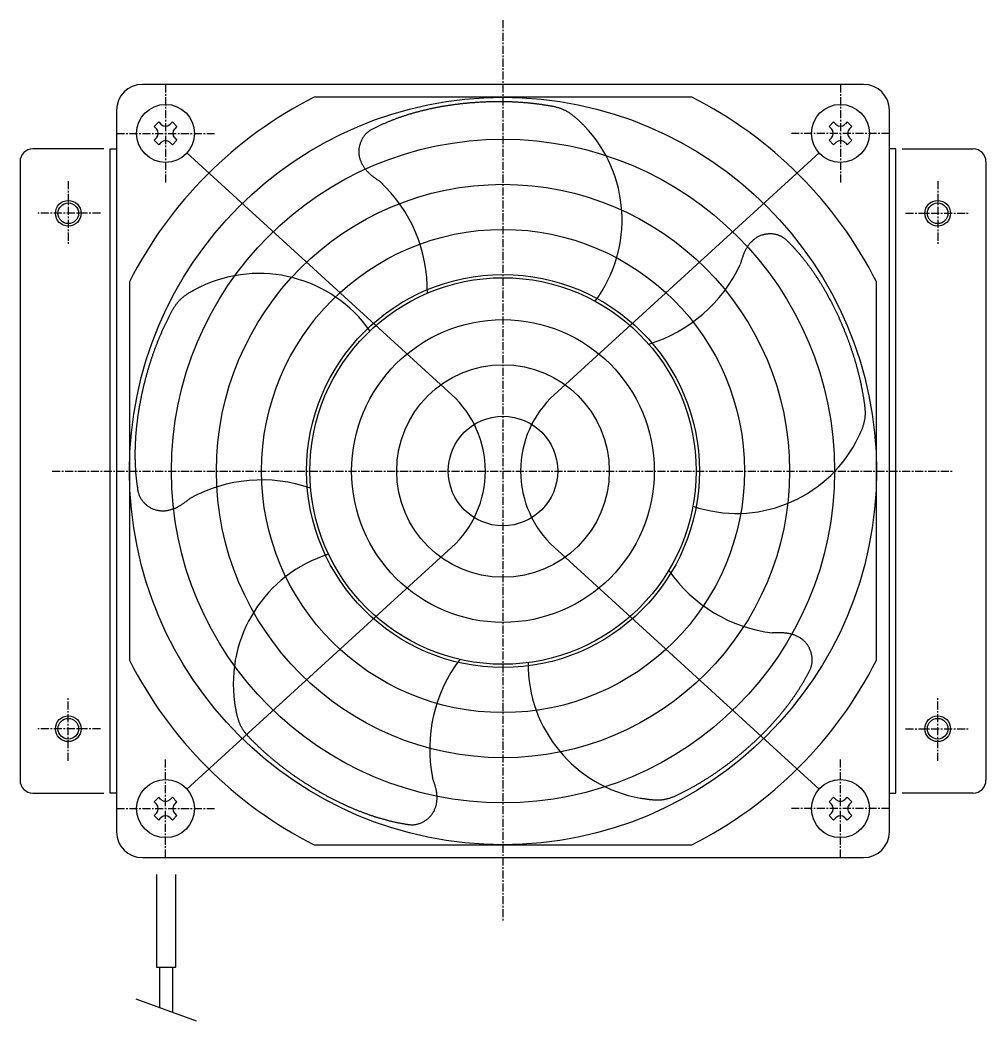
# Model space of a CAD drawing. Extents: x -49 to 460, y -37 to 269.
# Drawn here: x 310 to 460, y -15 to 140.3 of the extents above; entities that cross this region are included whole.
import ezdxf

# ---------------------------------------------------------------- set-up
doc = ezdxf.new("R2010")
doc.units = 0
doc.linetypes.add('CENTER', pattern=[2, 1.25, -0.25, 0.25, -0.25])
doc.layers.get('0').update_dxf_attribs({"linetype": 'CONTINUOUS'})

msp = doc.modelspace()

# ---------------------------------------------------------------- linework, layer by layer
at = {"color": 1, "linetype": 'CENTER'}
for p, q in [((385.04, 140.34), (385.04, 0.34)), ((332.64, 130.34), (332.64, 115.14)), ((437.44, 130.34), (437.44, 115.14)), ((325.04, 122.74), (340.24, 122.74)), ((445.04, 122.74), (429.84, 122.74)), ((317.54, 115.34), (317.54, 105.34)), ((452.54, 115.34), (452.54, 105.34)), ((322.54, 110.34), (312.54, 110.34)), ((447.54, 110.34), (457.54, 110.34)), ((315.04, 70.34), (455.04, 70.34)), ((317.54, 25.34), (317.54, 35.34)), ((452.54, 25.34), (452.54, 35.34)), ((322.54, 30.34), (312.54, 30.34)), ((447.54, 30.34), (457.54, 30.34)), ((332.64, 10.34), (332.64, 25.54)), ((437.44, 10.34), (437.44, 25.54)), ((325.04, 17.94), (340.24, 17.94)), ((445.04, 17.94), (429.84, 17.94))]:
    msp.add_line(p, q, dxfattribs=at)
at = {"color": 7}
for p, q in [((441.04, 130.34), (329.04, 130.34)), ((325.04, 126.34), (325.04, 14.34)), ((445.04, 14.34), (445.04, 126.34)), ((323.04, 120.34), (312.04, 120.34)), ((447.04, 120.34), (458.04, 120.34)), ((310.04, 118.34), (310.04, 22.34)), ((460.04, 118.34), (460.04, 22.34)), ((312.04, 20.34), (323.04, 20.34)), ((458.04, 20.34), (447.04, 20.34)), ((329.04, 10.34), (441.04, 10.34))]:
    msp.add_line(p, q, dxfattribs=at)
at = {"color": 3}
for p, q in [((414.38, 128.34), (355.7, 128.34)), ((330.87, 123.8), (331.58, 124.51)), ((331.58, 124.51), (331.93, 124.15)), ((333.35, 124.15), (333.7, 124.51)), ((333.7, 124.51), (334.41, 123.8)), ((436.38, 124.51), (435.67, 123.8)), ((436.73, 124.15), (436.38, 124.51)), ((438.5, 124.51), (438.15, 124.15)), ((439.21, 123.8), (438.5, 124.51)), ((331.23, 123.44), (330.87, 123.8)), ((334.41, 123.8), (334.06, 123.44)), ((435.67, 123.8), (436.03, 123.44)), ((438.86, 123.44), (439.21, 123.8)), ((330.87, 121.68), (331.23, 122.03)), ((331.58, 120.97), (330.87, 121.68)), ((331.93, 121.32), (331.58, 120.97)), ((333.7, 120.97), (333.35, 121.32)), ((334.41, 121.68), (333.7, 120.97)), ((334.06, 122.03), (334.41, 121.68)), ((436.03, 122.03), (435.67, 121.68)), ((435.67, 121.68), (436.38, 120.97)), ((436.38, 120.97), (436.73, 121.32)), ((438.15, 121.32), (438.5, 120.97)), ((438.5, 120.97), (439.21, 121.68)), ((439.21, 121.68), (438.86, 122.03)), ((324.04, 20.34), (324.04, 120.34)), ((324.04, 120.34), (325.04, 120.34)), ((446.04, 120.34), (445.04, 120.34)), ((446.04, 20.34), (446.04, 120.34)), ((327.04, 99.68), (327.04, 40.99)), ((443.04, 40.99), (443.04, 99.68)), ((325.04, 20.34), (324.04, 20.34)), ((445.04, 20.34), (446.04, 20.34)), ((331.58, 19.71), (330.87, 19)), ((330.87, 19), (331.23, 18.64)), ((331.93, 19.35), (331.58, 19.71)), ((333.7, 19.71), (333.35, 19.35)), ((334.41, 19), (333.7, 19.71)), ((334.06, 18.64), (334.41, 19)), ((435.67, 19), (436.38, 19.71)), ((436.03, 18.64), (435.67, 19)), ((436.38, 19.71), (436.73, 19.35)), ((438.15, 19.35), (438.5, 19.71)), ((438.5, 19.71), (439.21, 19)), ((439.21, 19), (438.86, 18.64)), ((331.23, 17.23), (330.87, 16.88)), ((334.41, 16.88), (334.06, 17.23)), ((435.67, 16.88), (436.03, 17.23)), ((438.86, 17.23), (439.21, 16.88)), ((330.87, 16.88), (331.58, 16.17)), ((331.58, 16.17), (331.93, 16.52)), ((333.35, 16.52), (333.7, 16.17)), ((333.7, 16.17), (334.41, 16.88)), ((436.38, 16.17), (435.67, 16.88)), ((436.73, 16.52), (436.38, 16.17)), ((438.5, 16.17), (438.15, 16.52)), ((439.21, 16.88), (438.5, 16.17)), ((355.7, 12.34), (414.38, 12.34)), ((331.24, 7.74), (331.24, -6.66)), ((334.24, -6.66), (334.24, 7.74)), ((331.24, -6.66), (334.24, -6.66)), ((331.74, -12.95), (331.74, -6.66)), ((333.74, -6.66), (333.74, -13.68)), ((328.02, -11.6), (337.42, -15.02))]:
    msp.add_line(p, q, dxfattribs=at)
at = {"color": 1}
for p, q in [((335.96, 119.7), (377.1, 82.15)), ((434.12, 119.7), (392.99, 82.15)), ((377.1, 58.52), (335.96, 20.97)), ((392.99, 58.52), (434.12, 20.97))]:
    msp.add_line(p, q, dxfattribs=at)
at = {"color": 3}
for points in [[(397.65, 123.92, 0), (397.57, 124, 0), (397.48, 124.08, 0), (397.4, 124.17, 0), (397.31, 124.25, 0), (397.23, 124.34, 0), (397.14, 124.42, 0), (397.06, 124.5, 0), (396.97, 124.58, 0), (396.88, 124.67, 0), (396.8, 124.75, 0), (396.71, 124.83, 0), (396.62, 124.91, 0), (396.54, 124.99, 0), (396.45, 125.07, 0), (396.36, 125.14, 0), (396.27, 125.22, 0), (396.18, 125.3, 0), (396.09, 125.37, 0), (396, 125.44, 0), (395.91, 125.52, 0), (395.82, 125.59, 0), (395.73, 125.66, 0), (395.63, 125.73, 0), (395.54, 125.79, 0), (395.44, 125.86, 0), (395.35, 125.92, 0), (395.25, 125.99, 0), (395.16, 126.05, 0), (395.06, 126.11, 0), (394.96, 126.16, 0), (394.86, 126.22, 0), (394.76, 126.27, 0), (394.66, 126.32, 0), (394.55, 126.37, 0), (394.45, 126.42, 0), (394.35, 126.46, 0), (394.24, 126.5, 0), (394.13, 126.55, 0), (394.02, 126.58, 0), (393.92, 126.62, 0), (393.81, 126.66, 0), (393.69, 126.69, 0), (393.58, 126.72, 0), (393.47, 126.75, 0), (393.36, 126.78, 0), (393.25, 126.81, 0), (393.13, 126.84, 0), (393.02, 126.86, 0), (392.9, 126.89, 0), (392.79, 126.91, 0), (392.67, 126.93, 0), (392.56, 126.95, 0), (392.44, 126.97, 0), (392.32, 127, 0), (392.21, 127.02, 0), (392.09, 127.03, 0), (391.98, 127.05, 0), (391.86, 127.07, 0), (391.74, 127.09, 0), (391.63, 127.11, 0), (391.51, 127.13, 0), (391.39, 127.14, 0), (391.28, 127.16, 0), (391.16, 127.18, 0), (391.05, 127.2, 0), (390.93, 127.21, 0), (390.81, 127.23, 0), (390.7, 127.25, 0), (390.58, 127.26, 0), (390.46, 127.28, 0), (390.35, 127.29, 0), (390.23, 127.31, 0), (390.12, 127.32, 0), (390, 127.33, 0), (389.88, 127.35, 0), (389.77, 127.36, 0), (389.65, 127.37, 0), (389.54, 127.39, 0), (389.42, 127.4, 0), (389.3, 127.41, 0), (389.19, 127.42, 0), (389.07, 127.43, 0), (388.96, 127.44, 0), (388.84, 127.46, 0), (388.72, 127.47, 0), (388.61, 127.48, 0), (388.49, 127.49, 0), (388.38, 127.5, 0), (388.26, 127.51, 0), (388.14, 127.52, 0), (388.03, 127.52, 0), (387.91, 127.53, 0), (387.8, 127.54, 0), (387.68, 127.55, 0), (387.56, 127.56, 0), (387.45, 127.56, 0), (387.33, 127.57, 0), (387.21, 127.58, 0), (387.1, 127.58, 0), (386.98, 127.59, 0), (386.87, 127.6, 0), (386.75, 127.6, 0), (386.64, 127.61, 0), (386.52, 127.61, 0), (386.4, 127.62, 0), (386.29, 127.62, 0), (386.17, 127.63, 0), (386.06, 127.63, 0), (385.94, 127.63, 0), (385.82, 127.64, 0), (385.71, 127.64, 0), (385.59, 127.64, 0), (385.48, 127.65, 0), (385.36, 127.65, 0), (385.24, 127.65, 0), (385.13, 127.65, 0), (385.01, 127.65, 0), (384.9, 127.66, 0), (384.78, 127.66, 0), (384.66, 127.66, 0), (384.55, 127.66, 0), (384.43, 127.66, 0), (384.32, 127.66, 0), (384.2, 127.66, 0), (384.08, 127.66, 0), (383.97, 127.66, 0), (383.85, 127.65, 0), (383.74, 127.65, 0), (383.62, 127.65, 0), (383.5, 127.65, 0), (383.39, 127.65, 0), (383.27, 127.64, 0), (383.16, 127.64, 0), (383.04, 127.64, 0), (382.92, 127.63, 0), (382.81, 127.63, 0), (382.69, 127.63, 0), (382.58, 127.62, 0), (382.46, 127.62, 0), (382.34, 127.61, 0), (382.23, 127.61, 0), (382.11, 127.6, 0), (382, 127.6, 0), (381.88, 127.59, 0), (381.76, 127.59, 0), (381.65, 127.58, 0), (381.53, 127.57, 0), (381.42, 127.57, 0), (381.3, 127.56, 0), (381.18, 127.55, 0), (381.07, 127.55, 0), (380.95, 127.54, 0), (380.84, 127.53, 0), (380.72, 127.52, 0), (380.6, 127.51, 0), (380.49, 127.5, 0), (380.37, 127.5, 0), (380.26, 127.49, 0), (380.14, 127.48, 0), (380.02, 127.47, 0), (379.91, 127.46, 0), (379.79, 127.45, 0), (379.68, 127.44, 0), (379.56, 127.43, 0), (379.44, 127.42, 0), (379.33, 127.4, 0), (379.21, 127.39, 0), (379.1, 127.38, 0), (378.98, 127.37, 0), (378.86, 127.36, 0), (378.75, 127.34, 0), (378.63, 127.33, 0), (378.51, 127.32, 0), (378.4, 127.31, 0), (378.28, 127.29, 0), (378.17, 127.28, 0), (378.05, 127.26, 0), (377.93, 127.25, 0), (377.82, 127.23, 0), (377.7, 127.22, 0), (377.59, 127.2, 0), (377.47, 127.19, 0), (377.36, 127.17, 0), (377.24, 127.16, 0), (377.12, 127.14, 0), (377.01, 127.12, 0), (376.89, 127.11, 0), (376.78, 127.09, 0), (376.66, 127.07, 0), (376.54, 127.06, 0), (376.43, 127.04, 0), (376.31, 127.02, 0), (376.2, 127, 0), (376.08, 126.98, 0), (375.97, 126.97, 0), (375.85, 126.95, 0), (375.74, 126.93, 0), (375.62, 126.91, 0), (375.5, 126.89, 0), (375.39, 126.87, 0), (375.27, 126.84, 0), (375.16, 126.82, 0), (375.05, 126.8, 0), (374.93, 126.78, 0), (374.81, 126.76, 0), (374.7, 126.74, 0), (374.58, 126.72, 0), (374.47, 126.69, 0), (374.36, 126.67, 0), (374.24, 126.65, 0), (374.13, 126.62, 0), (374.01, 126.6, 0), (373.9, 126.57, 0), (373.78, 126.55, 0), (373.67, 126.53, 0), (373.55, 126.5, 0), (373.44, 126.47, 0), (373.33, 126.45, 0), (373.21, 126.42, 0), (373.1, 126.4, 0), (372.98, 126.37, 0), (372.87, 126.34, 0), (372.76, 126.31, 0), (372.64, 126.29, 0), (372.53, 126.26, 0), (372.42, 126.23, 0), (372.3, 126.2, 0), (372.19, 126.17, 0), (372.08, 126.14, 0), (371.96, 126.11, 0), (371.85, 126.08, 0), (371.74, 126.06, 0), (371.62, 126.02, 0), (371.51, 125.99, 0), (371.4, 125.96, 0), (371.29, 125.93, 0), (371.17, 125.9, 0), (371.06, 125.87, 0), (370.95, 125.83, 0), (370.84, 125.8, 0), (370.73, 125.77, 0), (370.61, 125.73, 0), (370.5, 125.7, 0), (370.39, 125.67, 0), (370.28, 125.63, 0), (370.17, 125.6, 0), (370.06, 125.56, 0), (369.94, 125.53, 0), (369.83, 125.49, 0), (369.72, 125.45, 0), (369.61, 125.42, 0), (369.5, 125.38, 0), (369.39, 125.34, 0), (369.28, 125.31, 0), (369.17, 125.27, 0), (369.06, 125.23, 0), (368.95, 125.19, 0), (368.84, 125.15, 0), (368.73, 125.11, 0), (368.62, 125.07, 0), (368.51, 125.03, 0), (368.4, 124.99, 0), (368.29, 124.95, 0), (368.18, 124.91, 0), (368.07, 124.87, 0), (367.96, 124.83, 0), (367.86, 124.79, 0), (367.75, 124.74, 0), (367.64, 124.7, 0), (367.53, 124.66, 0), (367.42, 124.61, 0), (367.31, 124.57, 0), (367.21, 124.53, 0), (367.1, 124.48, 0), (366.99, 124.44, 0), (366.88, 124.39, 0), (366.78, 124.34, 0), (366.67, 124.3, 0), (366.56, 124.25, 0), (366.45, 124.2, 0), (366.35, 124.16, 0), (366.24, 124.11, 0), (366.14, 124.06, 0), (366.03, 124.01, 0), (365.92, 123.96, 0), (365.82, 123.91, 0), (365.71, 123.86, 0), (365.61, 123.81, 0), (365.5, 123.76, 0), (365.4, 123.71, 0), (365.29, 123.66, 0), (365.19, 123.61, 0), (365.08, 123.56, 0), (364.98, 123.5, 0), (364.88, 123.45, 0), (364.77, 123.4, 0), (364.67, 123.34, 0), (364.57, 123.29, 0), (364.47, 123.23, 0), (364.37, 123.17, 0), (364.27, 123.1, 0), (364.18, 123.04, 0), (364.08, 122.97, 0), (363.99, 122.89, 0), (363.9, 122.82, 0), (363.82, 122.74, 0), (363.74, 122.65, 0), (363.66, 122.57, 0), (363.58, 122.48, 0), (363.5, 122.38, 0), (363.43, 122.29, 0), (363.36, 122.19, 0), (363.3, 122.09, 0), (363.23, 121.99, 0), (363.17, 121.89, 0), (363.12, 121.78, 0), (363.06, 121.67, 0), (363.01, 121.56, 0), (362.96, 121.45, 0), (362.92, 121.33, 0), (362.88, 121.22, 0), (362.84, 121.11, 0), (362.81, 120.99, 0), (362.77, 120.87, 0), (362.75, 120.75, 0), (362.72, 120.63, 0), (362.7, 120.51, 0), (362.68, 120.39, 0), (362.67, 120.28, 0), (362.66, 120.16, 0), (362.65, 120.03, 0), (362.65, 119.92, 0), (362.65, 119.8, 0), (362.65, 119.68, 0), (362.66, 119.56, 0), (362.68, 119.44, 0), (362.69, 119.33, 0), (362.71, 119.21, 0), (362.73, 119.09, 0), (362.76, 118.98, 0), (362.79, 118.87, 0), (362.82, 118.75, 0), (362.86, 118.64, 0), (362.9, 118.53, 0), (362.94, 118.42, 0), (362.98, 118.31, 0), (363.03, 118.21, 0), (363.08, 118.1, 0), (363.13, 118, 0), (363.19, 117.89, 0), (363.25, 117.79, 0), (363.31, 117.69, 0), (363.37, 117.59, 0), (363.44, 117.5, 0), (363.5, 117.4, 0), (363.57, 117.31, 0), (363.64, 117.22, 0), (363.72, 117.13, 0), (363.79, 117.04, 0), (363.87, 116.95, 0), (363.95, 116.86, 0), (364.03, 116.78, 0), (364.11, 116.7, 0), (364.19, 116.61, 0), (364.28, 116.53, 0), (364.36, 116.46, 0), (364.45, 116.38, 0), (364.54, 116.3, 0), (364.62, 116.23, 0), (364.71, 116.16, 0), (364.81, 116.08, 0), (364.9, 116.01, 0), (364.99, 115.94, 0), (365.08, 115.87, 0), (365.18, 115.81, 0), (365.27, 115.74, 0), (365.37, 115.67, 0), (365.46, 115.6, 0), (365.56, 115.54, 0), (365.65, 115.47, 0), (365.75, 115.41, 0), (365.85, 115.34, 0), (365.94, 115.27, 0)], [(439.89, 74.9, 0), (439.95, 75.01, 0), (440, 75.11, 0), (440.05, 75.22, 0), (440.11, 75.33, 0), (440.16, 75.43, 0), (440.21, 75.54, 0), (440.27, 75.65, 0), (440.32, 75.76, 0), (440.37, 75.86, 0), (440.42, 75.97, 0), (440.47, 76.08, 0), (440.52, 76.19, 0), (440.57, 76.29, 0), (440.62, 76.4, 0), (440.66, 76.51, 0), (440.71, 76.62, 0), (440.75, 76.73, 0), (440.8, 76.83, 0), (440.84, 76.94, 0), (440.88, 77.05, 0), (440.92, 77.16, 0), (440.96, 77.27, 0), (440.99, 77.38, 0), (441.03, 77.49, 0), (441.06, 77.6, 0), (441.09, 77.71, 0), (441.12, 77.82, 0), (441.15, 77.93, 0), (441.18, 78.04, 0), (441.2, 78.16, 0), (441.22, 78.27, 0), (441.24, 78.38, 0), (441.26, 78.49, 0), (441.27, 78.61, 0), (441.28, 78.72, 0), (441.29, 78.83, 0), (441.3, 78.95, 0), (441.31, 79.06, 0), (441.31, 79.18, 0), (441.31, 79.29, 0), (441.31, 79.41, 0), (441.31, 79.52, 0), (441.31, 79.64, 0), (441.3, 79.75, 0), (441.29, 79.87, 0), (441.28, 79.99, 0), (441.27, 80.1, 0), (441.26, 80.22, 0), (441.25, 80.34, 0), (441.24, 80.45, 0), (441.22, 80.57, 0), (441.21, 80.69, 0), (441.19, 80.8, 0), (441.18, 80.92, 0), (441.16, 81.04, 0), (441.14, 81.15, 0), (441.12, 81.27, 0), (441.11, 81.39, 0), (441.09, 81.5, 0), (441.07, 81.62, 0), (441.05, 81.73, 0), (441.03, 81.85, 0), (441.01, 81.97, 0), (440.99, 82.08, 0), (440.97, 82.2, 0), (440.95, 82.31, 0), (440.93, 82.43, 0), (440.91, 82.54, 0), (440.89, 82.66, 0), (440.87, 82.77, 0), (440.85, 82.89, 0), (440.82, 83, 0), (440.8, 83.12, 0), (440.78, 83.23, 0), (440.76, 83.35, 0), (440.73, 83.46, 0), (440.71, 83.58, 0), (440.69, 83.69, 0), (440.66, 83.81, 0), (440.64, 83.92, 0), (440.61, 84.03, 0), (440.59, 84.15, 0), (440.56, 84.26, 0), (440.54, 84.38, 0), (440.51, 84.49, 0), (440.49, 84.6, 0), (440.46, 84.72, 0), (440.43, 84.83, 0), (440.41, 84.94, 0), (440.38, 85.06, 0), (440.35, 85.17, 0), (440.32, 85.28, 0), (440.3, 85.4, 0), (440.27, 85.51, 0), (440.24, 85.62, 0), (440.21, 85.73, 0), (440.18, 85.85, 0), (440.15, 85.96, 0), (440.12, 86.07, 0), (440.09, 86.18, 0), (440.06, 86.29, 0), (440.03, 86.41, 0), (440, 86.52, 0), (439.97, 86.63, 0), (439.94, 86.74, 0), (439.91, 86.85, 0), (439.87, 86.97, 0), (439.84, 87.08, 0), (439.81, 87.19, 0), (439.78, 87.3, 0), (439.75, 87.41, 0), (439.71, 87.52, 0), (439.68, 87.63, 0), (439.65, 87.74, 0), (439.61, 87.86, 0), (439.58, 87.97, 0), (439.54, 88.08, 0), (439.51, 88.19, 0), (439.47, 88.3, 0), (439.44, 88.41, 0), (439.4, 88.52, 0), (439.37, 88.63, 0), (439.33, 88.74, 0), (439.29, 88.85, 0), (439.26, 88.96, 0), (439.22, 89.07, 0), (439.18, 89.18, 0), (439.15, 89.29, 0), (439.11, 89.4, 0), (439.07, 89.51, 0), (439.03, 89.62, 0), (439, 89.73, 0), (438.96, 89.84, 0), (438.92, 89.95, 0), (438.88, 90.06, 0), (438.84, 90.17, 0), (438.8, 90.27, 0), (438.76, 90.38, 0), (438.72, 90.49, 0), (438.68, 90.6, 0), (438.64, 90.71, 0), (438.6, 90.82, 0), (438.56, 90.93, 0), (438.52, 91.04, 0), (438.48, 91.14, 0), (438.43, 91.25, 0), (438.39, 91.36, 0), (438.35, 91.47, 0), (438.31, 91.58, 0), (438.26, 91.69, 0), (438.22, 91.79, 0), (438.18, 91.9, 0), (438.13, 92.01, 0), (438.09, 92.12, 0), (438.05, 92.23, 0), (438, 92.33, 0), (437.96, 92.44, 0), (437.91, 92.55, 0), (437.87, 92.66, 0), (437.82, 92.76, 0), (437.78, 92.87, 0), (437.73, 92.98, 0), (437.69, 93.09, 0), (437.64, 93.19, 0), (437.6, 93.3, 0), (437.55, 93.41, 0), (437.5, 93.51, 0), (437.45, 93.62, 0), (437.41, 93.73, 0), (437.36, 93.83, 0), (437.31, 93.94, 0), (437.26, 94.05, 0), (437.22, 94.15, 0), (437.17, 94.26, 0), (437.12, 94.37, 0), (437.07, 94.47, 0), (437.02, 94.58, 0), (436.97, 94.68, 0), (436.92, 94.79, 0), (436.87, 94.89, 0), (436.82, 95, 0), (436.77, 95.11, 0), (436.72, 95.21, 0), (436.67, 95.32, 0), (436.62, 95.42, 0), (436.57, 95.53, 0), (436.51, 95.63, 0), (436.46, 95.74, 0), (436.41, 95.84, 0), (436.36, 95.95, 0), (436.31, 96.05, 0), (436.25, 96.15, 0), (436.2, 96.26, 0), (436.15, 96.36, 0), (436.09, 96.47, 0), (436.04, 96.57, 0), (435.98, 96.67, 0), (435.93, 96.78, 0), (435.87, 96.88, 0), (435.82, 96.98, 0), (435.76, 97.09, 0), (435.71, 97.19, 0), (435.65, 97.29, 0), (435.6, 97.4, 0), (435.54, 97.5, 0), (435.48, 97.6, 0), (435.43, 97.7, 0), (435.37, 97.81, 0), (435.31, 97.91, 0), (435.26, 98.01, 0), (435.2, 98.11, 0), (435.14, 98.21, 0), (435.08, 98.31, 0), (435.02, 98.42, 0), (434.96, 98.52, 0), (434.9, 98.62, 0), (434.85, 98.72, 0), (434.79, 98.82, 0), (434.73, 98.92, 0), (434.67, 99.02, 0), (434.6, 99.12, 0), (434.54, 99.22, 0), (434.48, 99.32, 0), (434.42, 99.42, 0), (434.36, 99.52, 0), (434.3, 99.62, 0), (434.24, 99.72, 0), (434.17, 99.81, 0), (434.11, 99.91, 0), (434.05, 100.01, 0), (433.98, 100.11, 0), (433.92, 100.21, 0), (433.86, 100.31, 0), (433.79, 100.4, 0), (433.73, 100.5, 0), (433.66, 100.6, 0), (433.6, 100.7, 0), (433.53, 100.79, 0), (433.47, 100.89, 0), (433.4, 100.99, 0), (433.33, 101.08, 0), (433.27, 101.18, 0), (433.2, 101.27, 0), (433.13, 101.37, 0), (433.07, 101.47, 0), (433, 101.56, 0), (432.93, 101.66, 0), (432.86, 101.75, 0), (432.8, 101.84, 0), (432.73, 101.94, 0), (432.66, 102.03, 0), (432.59, 102.13, 0), (432.52, 102.22, 0), (432.45, 102.31, 0), (432.38, 102.41, 0), (432.31, 102.5, 0), (432.24, 102.59, 0), (432.17, 102.69, 0), (432.1, 102.78, 0), (432.02, 102.87, 0), (431.95, 102.96, 0), (431.88, 103.05, 0), (431.81, 103.14, 0), (431.73, 103.24, 0), (431.66, 103.33, 0), (431.59, 103.42, 0), (431.51, 103.51, 0), (431.44, 103.6, 0), (431.36, 103.69, 0), (431.29, 103.78, 0), (431.22, 103.87, 0), (431.14, 103.96, 0), (431.06, 104.05, 0), (430.99, 104.13, 0), (430.91, 104.22, 0), (430.84, 104.31, 0), (430.76, 104.4, 0), (430.68, 104.48, 0), (430.6, 104.57, 0), (430.53, 104.66, 0), (430.45, 104.75, 0), (430.37, 104.83, 0), (430.29, 104.92, 0), (430.21, 105, 0), (430.13, 105.09, 0), (430.06, 105.18, 0), (429.98, 105.26, 0), (429.89, 105.35, 0), (429.81, 105.43, 0), (429.73, 105.51, 0), (429.65, 105.6, 0), (429.57, 105.68, 0), (429.49, 105.77, 0), (429.41, 105.85, 0), (429.32, 105.93, 0), (429.24, 106.01, 0), (429.16, 106.09, 0), (429.07, 106.17, 0), (428.98, 106.25, 0), (428.9, 106.32, 0), (428.81, 106.4, 0), (428.71, 106.47, 0), (428.62, 106.53, 0), (428.52, 106.6, 0), (428.42, 106.66, 0), (428.32, 106.71, 0), (428.21, 106.77, 0), (428.11, 106.81, 0), (428, 106.86, 0), (427.88, 106.9, 0), (427.77, 106.94, 0), (427.66, 106.98, 0), (427.54, 107.01, 0), (427.43, 107.04, 0), (427.31, 107.06, 0), (427.19, 107.08, 0), (427.07, 107.1, 0), (426.95, 107.12, 0), (426.83, 107.13, 0), (426.71, 107.14, 0), (426.58, 107.14, 0), (426.46, 107.14, 0), (426.34, 107.14, 0), (426.22, 107.13, 0), (426.1, 107.12, 0), (425.98, 107.11, 0), (425.86, 107.09, 0), (425.74, 107.07, 0), (425.62, 107.05, 0), (425.5, 107.02, 0), (425.39, 106.99, 0), (425.27, 106.95, 0), (425.16, 106.92, 0), (425.05, 106.88, 0), (424.94, 106.83, 0), (424.83, 106.78, 0), (424.73, 106.73, 0), (424.62, 106.68, 0), (424.52, 106.62, 0), (424.42, 106.56, 0), (424.32, 106.5, 0), (424.22, 106.43, 0), (424.13, 106.36, 0), (424.03, 106.29, 0), (423.94, 106.22, 0), (423.85, 106.14, 0), (423.77, 106.06, 0), (423.68, 105.98, 0), (423.6, 105.9, 0), (423.52, 105.82, 0), (423.44, 105.73, 0), (423.36, 105.64, 0), (423.29, 105.55, 0), (423.22, 105.46, 0), (423.15, 105.37, 0), (423.08, 105.27, 0), (423.01, 105.17, 0), (422.95, 105.08, 0), (422.89, 104.98, 0), (422.83, 104.88, 0), (422.77, 104.78, 0), (422.71, 104.67, 0), (422.66, 104.57, 0), (422.61, 104.47, 0), (422.56, 104.36, 0), (422.51, 104.26, 0), (422.46, 104.15, 0), (422.42, 104.04, 0), (422.38, 103.94, 0), (422.34, 103.83, 0), (422.29, 103.72, 0), (422.26, 103.61, 0), (422.22, 103.5, 0), (422.18, 103.39, 0), (422.14, 103.28, 0), (422.11, 103.17, 0), (422.07, 103.06, 0), (422.04, 102.95, 0), (422.01, 102.83, 0), (421.97, 102.72, 0), (421.94, 102.61, 0), (421.91, 102.5, 0), (421.88, 102.39, 0)], [(337.98, 98.89, 0), (337.88, 98.83, 0), (337.77, 98.78, 0), (337.66, 98.72, 0), (337.56, 98.67, 0), (337.45, 98.61, 0), (337.35, 98.56, 0), (337.24, 98.5, 0), (337.14, 98.45, 0), (337.03, 98.39, 0), (336.93, 98.33, 0), (336.82, 98.28, 0), (336.72, 98.22, 0), (336.62, 98.16, 0), (336.52, 98.1, 0), (336.42, 98.04, 0), (336.31, 97.98, 0), (336.21, 97.92, 0), (336.12, 97.85, 0), (336.02, 97.79, 0), (335.92, 97.73, 0), (335.82, 97.66, 0), (335.73, 97.6, 0), (335.64, 97.53, 0), (335.54, 97.46, 0), (335.45, 97.39, 0), (335.36, 97.32, 0), (335.27, 97.25, 0), (335.19, 97.17, 0), (335.1, 97.1, 0), (335.01, 97.02, 0), (334.93, 96.94, 0), (334.85, 96.86, 0), (334.77, 96.78, 0), (334.69, 96.7, 0), (334.61, 96.62, 0), (334.54, 96.53, 0), (334.47, 96.44, 0), (334.39, 96.35, 0), (334.32, 96.26, 0), (334.25, 96.17, 0), (334.19, 96.08, 0), (334.12, 95.98, 0), (334.06, 95.89, 0), (333.99, 95.79, 0), (333.93, 95.69, 0), (333.87, 95.59, 0), (333.81, 95.49, 0), (333.75, 95.39, 0), (333.69, 95.29, 0), (333.63, 95.19, 0), (333.57, 95.08, 0), (333.52, 94.98, 0), (333.46, 94.88, 0), (333.41, 94.77, 0), (333.35, 94.67, 0), (333.3, 94.56, 0), (333.24, 94.46, 0), (333.19, 94.35, 0), (333.14, 94.25, 0), (333.08, 94.14, 0), (333.03, 94.04, 0), (332.98, 93.93, 0), (332.93, 93.83, 0), (332.87, 93.72, 0), (332.82, 93.62, 0), (332.77, 93.51, 0), (332.72, 93.41, 0), (332.67, 93.3, 0), (332.62, 93.2, 0), (332.57, 93.09, 0), (332.52, 92.98, 0), (332.47, 92.88, 0), (332.42, 92.77, 0), (332.37, 92.67, 0), (332.32, 92.56, 0), (332.27, 92.45, 0), (332.22, 92.35, 0), (332.17, 92.24, 0), (332.13, 92.13, 0), (332.08, 92.03, 0), (332.03, 91.92, 0), (331.99, 91.81, 0), (331.94, 91.71, 0), (331.89, 91.6, 0), (331.85, 91.49, 0), (331.8, 91.39, 0), (331.76, 91.28, 0), (331.71, 91.17, 0), (331.67, 91.06, 0), (331.62, 90.96, 0), (331.58, 90.85, 0), (331.53, 90.74, 0), (331.49, 90.63, 0), (331.45, 90.53, 0), (331.4, 90.42, 0), (331.36, 90.31, 0), (331.32, 90.2, 0), (331.27, 90.09, 0), (331.23, 89.99, 0), (331.19, 89.88, 0), (331.15, 89.77, 0), (331.11, 89.66, 0), (331.07, 89.55, 0), (331.03, 89.44, 0), (330.99, 89.33, 0), (330.95, 89.22, 0), (330.91, 89.12, 0), (330.87, 89.01, 0), (330.83, 88.9, 0), (330.79, 88.79, 0), (330.75, 88.68, 0), (330.71, 88.57, 0), (330.67, 88.46, 0), (330.63, 88.35, 0), (330.6, 88.24, 0), (330.56, 88.13, 0), (330.52, 88.02, 0), (330.48, 87.91, 0), (330.45, 87.8, 0), (330.41, 87.69, 0), (330.38, 87.58, 0), (330.34, 87.47, 0), (330.3, 87.36, 0), (330.27, 87.25, 0), (330.23, 87.14, 0), (330.2, 87.03, 0), (330.16, 86.92, 0), (330.13, 86.81, 0), (330.1, 86.7, 0), (330.06, 86.59, 0), (330.03, 86.47, 0), (329.99, 86.36, 0), (329.96, 86.25, 0), (329.93, 86.14, 0), (329.89, 86.03, 0), (329.86, 85.92, 0), (329.83, 85.81, 0), (329.8, 85.7, 0), (329.77, 85.58, 0), (329.74, 85.47, 0), (329.7, 85.36, 0), (329.67, 85.25, 0), (329.64, 85.14, 0), (329.61, 85.02, 0), (329.58, 84.91, 0), (329.55, 84.8, 0), (329.52, 84.69, 0), (329.49, 84.58, 0), (329.46, 84.46, 0), (329.44, 84.35, 0), (329.41, 84.24, 0), (329.38, 84.12, 0), (329.35, 84.01, 0), (329.32, 83.9, 0), (329.29, 83.79, 0), (329.27, 83.67, 0), (329.24, 83.56, 0), (329.21, 83.45, 0), (329.18, 83.33, 0), (329.16, 83.22, 0), (329.13, 83.11, 0), (329.11, 82.99, 0), (329.08, 82.88, 0), (329.05, 82.77, 0), (329.03, 82.65, 0), (329, 82.54, 0), (328.98, 82.42, 0), (328.95, 82.31, 0), (328.93, 82.2, 0), (328.9, 82.08, 0), (328.88, 81.97, 0), (328.86, 81.85, 0), (328.83, 81.74, 0), (328.81, 81.62, 0), (328.79, 81.51, 0), (328.76, 81.39, 0), (328.74, 81.28, 0), (328.72, 81.17, 0), (328.7, 81.05, 0), (328.68, 80.94, 0), (328.65, 80.82, 0), (328.63, 80.71, 0), (328.61, 80.59, 0), (328.59, 80.48, 0), (328.57, 80.36, 0), (328.55, 80.25, 0), (328.53, 80.13, 0), (328.51, 80.01, 0), (328.49, 79.9, 0), (328.47, 79.78, 0), (328.45, 79.67, 0), (328.44, 79.55, 0), (328.42, 79.44, 0), (328.4, 79.32, 0), (328.38, 79.21, 0), (328.36, 79.09, 0), (328.35, 78.97, 0), (328.33, 78.86, 0), (328.31, 78.74, 0), (328.3, 78.63, 0), (328.28, 78.51, 0), (328.27, 78.4, 0), (328.25, 78.28, 0), (328.24, 78.16, 0), (328.22, 78.05, 0), (328.21, 77.93, 0), (328.19, 77.81, 0), (328.18, 77.7, 0), (328.17, 77.58, 0), (328.15, 77.47, 0), (328.14, 77.35, 0), (328.13, 77.23, 0), (328.11, 77.12, 0), (328.1, 77, 0), (328.09, 76.88, 0), (328.08, 76.77, 0), (328.07, 76.65, 0), (328.06, 76.53, 0), (328.05, 76.42, 0), (328.04, 76.3, 0), (328.03, 76.19, 0), (328.02, 76.07, 0), (328.01, 75.95, 0), (328, 75.84, 0), (327.99, 75.72, 0), (327.98, 75.6, 0), (327.97, 75.49, 0), (327.97, 75.37, 0), (327.96, 75.25, 0), (327.95, 75.14, 0), (327.95, 75.02, 0), (327.94, 74.9, 0), (327.93, 74.79, 0), (327.93, 74.67, 0), (327.92, 74.55, 0), (327.92, 74.44, 0), (327.91, 74.32, 0), (327.91, 74.2, 0), (327.91, 74.08, 0), (327.9, 73.97, 0), (327.9, 73.85, 0), (327.9, 73.73, 0), (327.89, 73.62, 0), (327.89, 73.5, 0), (327.89, 73.38, 0), (327.89, 73.27, 0), (327.89, 73.15, 0), (327.89, 73.03, 0), (327.89, 72.92, 0), (327.89, 72.8, 0), (327.89, 72.68, 0), (327.89, 72.57, 0), (327.89, 72.45, 0), (327.89, 72.33, 0), (327.89, 72.22, 0), (327.9, 72.1, 0), (327.9, 71.98, 0), (327.9, 71.87, 0), (327.91, 71.75, 0), (327.91, 71.63, 0), (327.91, 71.52, 0), (327.92, 71.4, 0), (327.92, 71.28, 0), (327.93, 71.17, 0), (327.94, 71.05, 0), (327.94, 70.93, 0), (327.95, 70.82, 0), (327.95, 70.7, 0), (327.96, 70.59, 0), (327.97, 70.47, 0), (327.98, 70.35, 0), (327.99, 70.24, 0), (328, 70.12, 0), (328, 70, 0), (328.01, 69.89, 0), (328.02, 69.77, 0), (328.03, 69.66, 0), (328.05, 69.54, 0), (328.06, 69.42, 0), (328.07, 69.31, 0), (328.08, 69.19, 0), (328.09, 69.07, 0), (328.11, 68.96, 0), (328.12, 68.84, 0), (328.13, 68.73, 0), (328.15, 68.61, 0), (328.16, 68.5, 0), (328.18, 68.38, 0), (328.19, 68.26, 0), (328.21, 68.15, 0), (328.23, 68.03, 0), (328.24, 67.92, 0), (328.26, 67.8, 0), (328.28, 67.69, 0), (328.3, 67.57, 0), (328.31, 67.46, 0), (328.33, 67.34, 0), (328.36, 67.23, 0), (328.38, 67.11, 0), (328.41, 67, 0), (328.44, 66.89, 0), (328.48, 66.78, 0), (328.51, 66.67, 0), (328.55, 66.56, 0), (328.6, 66.45, 0), (328.65, 66.35, 0), (328.7, 66.24, 0), (328.76, 66.14, 0), (328.82, 66.04, 0), (328.89, 65.94, 0), (328.95, 65.84, 0), (329.03, 65.74, 0), (329.1, 65.65, 0), (329.18, 65.56, 0), (329.26, 65.47, 0), (329.34, 65.38, 0), (329.43, 65.3, 0), (329.52, 65.22, 0), (329.61, 65.14, 0), (329.7, 65.06, 0), (329.8, 64.98, 0), (329.9, 64.91, 0), (330, 64.84, 0), (330.1, 64.78, 0), (330.2, 64.71, 0), (330.31, 64.65, 0), (330.42, 64.6, 0), (330.52, 64.54, 0), (330.63, 64.49, 0), (330.75, 64.44, 0), (330.86, 64.4, 0), (330.97, 64.36, 0), (331.08, 64.33, 0), (331.2, 64.29, 0), (331.31, 64.27, 0), (331.43, 64.24, 0), (331.55, 64.22, 0), (331.66, 64.2, 0), (331.78, 64.19, 0), (331.89, 64.18, 0), (332.01, 64.17, 0), (332.13, 64.17, 0), (332.25, 64.17, 0), (332.36, 64.17, 0), (332.48, 64.18, 0), (332.6, 64.18, 0), (332.71, 64.2, 0), (332.83, 64.21, 0), (332.94, 64.23, 0), (333.06, 64.25, 0), (333.17, 64.27, 0), (333.29, 64.3, 0), (333.4, 64.33, 0), (333.51, 64.36, 0), (333.62, 64.4, 0), (333.74, 64.43, 0), (333.84, 64.47, 0), (333.95, 64.51, 0), (334.06, 64.56, 0), (334.17, 64.6, 0), (334.27, 64.65, 0), (334.38, 64.7, 0), (334.48, 64.75, 0), (334.59, 64.81, 0), (334.69, 64.86, 0), (334.79, 64.92, 0), (334.89, 64.98, 0), (334.99, 65.04, 0), (335.09, 65.1, 0), (335.19, 65.16, 0), (335.28, 65.23, 0), (335.38, 65.29, 0), (335.47, 65.36, 0), (335.57, 65.43, 0), (335.66, 65.5, 0), (335.75, 65.56, 0), (335.85, 65.63, 0), (335.94, 65.7, 0), (336.03, 65.78, 0), (336.13, 65.85, 0), (336.22, 65.92, 0), (336.31, 65.99, 0), (336.4, 66.06, 0)], [(406.33, 19.58, 0), (406.45, 19.56, 0), (406.57, 19.54, 0), (406.69, 19.53, 0), (406.8, 19.51, 0), (406.92, 19.49, 0), (407.04, 19.47, 0), (407.16, 19.46, 0), (407.28, 19.44, 0), (407.39, 19.42, 0), (407.51, 19.41, 0), (407.63, 19.39, 0), (407.75, 19.38, 0), (407.86, 19.37, 0), (407.98, 19.36, 0), (408.1, 19.34, 0), (408.22, 19.34, 0), (408.33, 19.33, 0), (408.45, 19.32, 0), (408.57, 19.31, 0), (408.68, 19.31, 0), (408.8, 19.3, 0), (408.91, 19.3, 0), (409.03, 19.3, 0), (409.14, 19.3, 0), (409.26, 19.3, 0), (409.37, 19.31, 0), (409.49, 19.32, 0), (409.6, 19.32, 0), (409.72, 19.33, 0), (409.83, 19.35, 0), (409.94, 19.36, 0), (410.06, 19.38, 0), (410.17, 19.39, 0), (410.28, 19.41, 0), (410.39, 19.44, 0), (410.5, 19.46, 0), (410.61, 19.49, 0), (410.73, 19.52, 0), (410.83, 19.55, 0), (410.94, 19.59, 0), (411.05, 19.62, 0), (411.16, 19.66, 0), (411.27, 19.7, 0), (411.38, 19.74, 0), (411.49, 19.79, 0), (411.6, 19.83, 0), (411.7, 19.87, 0), (411.81, 19.92, 0), (411.92, 19.97, 0), (412.03, 20.02, 0), (412.13, 20.07, 0), (412.24, 20.12, 0), (412.35, 20.17, 0), (412.45, 20.22, 0), (412.56, 20.27, 0), (412.66, 20.32, 0), (412.77, 20.38, 0), (412.87, 20.43, 0), (412.98, 20.48, 0), (413.08, 20.54, 0), (413.19, 20.59, 0), (413.29, 20.65, 0), (413.4, 20.7, 0), (413.5, 20.75, 0), (413.6, 20.81, 0), (413.71, 20.86, 0), (413.81, 20.92, 0), (413.91, 20.97, 0), (414.02, 21.03, 0), (414.12, 21.09, 0), (414.22, 21.14, 0), (414.33, 21.2, 0), (414.43, 21.26, 0), (414.53, 21.31, 0), (414.63, 21.37, 0), (414.73, 21.43, 0), (414.83, 21.49, 0), (414.94, 21.54, 0), (415.04, 21.6, 0), (415.14, 21.66, 0), (415.24, 21.72, 0), (415.34, 21.78, 0), (415.44, 21.84, 0), (415.54, 21.9, 0), (415.64, 21.96, 0), (415.74, 22.02, 0), (415.84, 22.08, 0), (415.94, 22.14, 0), (416.04, 22.2, 0), (416.14, 22.26, 0), (416.24, 22.32, 0), (416.34, 22.38, 0), (416.44, 22.44, 0), (416.54, 22.5, 0), (416.63, 22.56, 0), (416.73, 22.63, 0), (416.83, 22.69, 0), (416.93, 22.75, 0), (417.02, 22.81, 0), (417.12, 22.88, 0), (417.22, 22.94, 0), (417.32, 23, 0), (417.41, 23.07, 0), (417.51, 23.13, 0), (417.61, 23.2, 0), (417.7, 23.26, 0), (417.8, 23.33, 0), (417.9, 23.39, 0), (417.99, 23.46, 0), (418.09, 23.52, 0), (418.18, 23.59, 0), (418.28, 23.65, 0), (418.37, 23.72, 0), (418.47, 23.79, 0), (418.56, 23.85, 0), (418.66, 23.92, 0), (418.75, 23.99, 0), (418.85, 24.05, 0), (418.94, 24.12, 0), (419.04, 24.19, 0), (419.13, 24.26, 0), (419.23, 24.32, 0), (419.32, 24.39, 0), (419.41, 24.46, 0), (419.51, 24.53, 0), (419.6, 24.6, 0), (419.69, 24.67, 0), (419.79, 24.74, 0), (419.88, 24.81, 0), (419.97, 24.88, 0), (420.06, 24.95, 0), (420.16, 25.02, 0), (420.25, 25.09, 0), (420.34, 25.16, 0), (420.43, 25.23, 0), (420.52, 25.3, 0), (420.62, 25.37, 0), (420.71, 25.44, 0), (420.8, 25.51, 0), (420.89, 25.59, 0), (420.98, 25.66, 0), (421.07, 25.73, 0), (421.16, 25.8, 0), (421.25, 25.88, 0), (421.34, 25.95, 0), (421.43, 26.02, 0), (421.52, 26.1, 0), (421.61, 26.17, 0), (421.7, 26.24, 0), (421.79, 26.32, 0), (421.88, 26.39, 0), (421.97, 26.47, 0), (422.06, 26.54, 0), (422.15, 26.62, 0), (422.24, 26.69, 0), (422.33, 26.77, 0), (422.41, 26.84, 0), (422.5, 26.92, 0), (422.59, 26.99, 0), (422.68, 27.07, 0), (422.77, 27.14, 0), (422.86, 27.22, 0), (422.94, 27.3, 0), (423.03, 27.37, 0), (423.12, 27.45, 0), (423.21, 27.53, 0), (423.29, 27.61, 0), (423.38, 27.68, 0), (423.47, 27.76, 0), (423.55, 27.84, 0), (423.64, 27.92, 0), (423.73, 28, 0), (423.81, 28.08, 0), (423.9, 28.16, 0), (423.99, 28.23, 0), (424.07, 28.31, 0), (424.16, 28.39, 0), (424.24, 28.47, 0), (424.33, 28.55, 0), (424.41, 28.63, 0), (424.5, 28.71, 0), (424.58, 28.79, 0), (424.67, 28.87, 0), (424.75, 28.96, 0), (424.84, 29.04, 0), (424.92, 29.12, 0), (425, 29.2, 0), (425.09, 29.28, 0), (425.17, 29.36, 0), (425.25, 29.45, 0), (425.34, 29.53, 0), (425.42, 29.61, 0), (425.5, 29.69, 0), (425.58, 29.78, 0), (425.67, 29.86, 0), (425.75, 29.94, 0), (425.83, 30.03, 0), (425.91, 30.11, 0), (425.99, 30.19, 0), (426.08, 30.28, 0), (426.16, 30.36, 0), (426.24, 30.45, 0), (426.32, 30.53, 0), (426.4, 30.62, 0), (426.48, 30.7, 0), (426.56, 30.79, 0), (426.64, 30.87, 0), (426.72, 30.96, 0), (426.8, 31.05, 0), (426.88, 31.13, 0), (426.95, 31.22, 0), (427.03, 31.3, 0), (427.11, 31.39, 0), (427.19, 31.48, 0), (427.27, 31.57, 0), (427.35, 31.65, 0), (427.42, 31.74, 0), (427.5, 31.83, 0), (427.58, 31.92, 0), (427.65, 32.01, 0), (427.73, 32.09, 0), (427.81, 32.18, 0), (427.88, 32.27, 0), (427.96, 32.36, 0), (428.03, 32.45, 0), (428.11, 32.54, 0), (428.18, 32.63, 0), (428.26, 32.72, 0), (428.33, 32.81, 0), (428.41, 32.9, 0), (428.48, 32.99, 0), (428.55, 33.08, 0), (428.63, 33.17, 0), (428.7, 33.26, 0), (428.77, 33.36, 0), (428.85, 33.45, 0), (428.92, 33.54, 0), (428.99, 33.63, 0), (429.06, 33.72, 0), (429.13, 33.82, 0), (429.2, 33.91, 0), (429.27, 34, 0), (429.35, 34.09, 0), (429.42, 34.19, 0), (429.49, 34.28, 0), (429.56, 34.37, 0), (429.62, 34.47, 0), (429.69, 34.56, 0), (429.76, 34.66, 0), (429.83, 34.75, 0), (429.9, 34.85, 0), (429.97, 34.94, 0), (430.04, 35.04, 0), (430.1, 35.13, 0), (430.17, 35.23, 0), (430.24, 35.32, 0), (430.3, 35.42, 0), (430.37, 35.52, 0), (430.43, 35.61, 0), (430.5, 35.71, 0), (430.56, 35.8, 0), (430.63, 35.9, 0), (430.69, 36, 0), (430.76, 36.1, 0), (430.82, 36.19, 0), (430.89, 36.29, 0), (430.95, 36.39, 0), (431.01, 36.49, 0), (431.07, 36.59, 0), (431.14, 36.69, 0), (431.2, 36.78, 0), (431.26, 36.88, 0), (431.32, 36.98, 0), (431.38, 37.08, 0), (431.44, 37.18, 0), (431.5, 37.28, 0), (431.56, 37.38, 0), (431.62, 37.48, 0), (431.68, 37.58, 0), (431.74, 37.68, 0), (431.8, 37.78, 0), (431.86, 37.89, 0), (431.91, 37.99, 0), (431.97, 38.09, 0), (432.03, 38.19, 0), (432.08, 38.29, 0), (432.14, 38.4, 0), (432.2, 38.5, 0), (432.25, 38.6, 0), (432.31, 38.7, 0), (432.36, 38.81, 0), (432.42, 38.91, 0), (432.47, 39.01, 0), (432.52, 39.12, 0), (432.58, 39.22, 0), (432.63, 39.33, 0), (432.68, 39.43, 0), (432.73, 39.54, 0), (432.77, 39.64, 0), (432.82, 39.75, 0), (432.86, 39.86, 0), (432.9, 39.97, 0), (432.93, 40.08, 0), (432.96, 40.19, 0), (432.99, 40.31, 0), (433.01, 40.42, 0), (433.03, 40.54, 0), (433.04, 40.65, 0), (433.05, 40.77, 0), (433.06, 40.89, 0), (433.06, 41.01, 0), (433.06, 41.13, 0), (433.05, 41.25, 0), (433.04, 41.37, 0), (433.03, 41.49, 0), (433.01, 41.61, 0), (432.99, 41.73, 0), (432.97, 41.85, 0), (432.94, 41.97, 0), (432.91, 42.08, 0), (432.88, 42.2, 0), (432.84, 42.32, 0), (432.8, 42.43, 0), (432.76, 42.54, 0), (432.71, 42.66, 0), (432.66, 42.77, 0), (432.61, 42.88, 0), (432.55, 42.98, 0), (432.49, 43.09, 0), (432.43, 43.19, 0), (432.37, 43.29, 0), (432.3, 43.39, 0), (432.23, 43.49, 0), (432.15, 43.58, 0), (432.08, 43.67, 0), (432, 43.76, 0), (431.92, 43.84, 0), (431.83, 43.93, 0), (431.75, 44.01, 0), (431.66, 44.08, 0), (431.57, 44.16, 0), (431.48, 44.23, 0), (431.38, 44.3, 0), (431.28, 44.36, 0), (431.19, 44.43, 0), (431.09, 44.49, 0), (430.98, 44.55, 0), (430.88, 44.6, 0), (430.78, 44.66, 0), (430.67, 44.71, 0), (430.57, 44.76, 0), (430.46, 44.8, 0), (430.35, 44.84, 0), (430.24, 44.88, 0), (430.13, 44.92, 0), (430.02, 44.96, 0), (429.91, 44.99, 0), (429.8, 45.02, 0), (429.68, 45.05, 0), (429.57, 45.07, 0), (429.45, 45.1, 0), (429.34, 45.12, 0), (429.23, 45.14, 0), (429.11, 45.15, 0), (429, 45.17, 0), (428.88, 45.18, 0), (428.76, 45.19, 0), (428.65, 45.2, 0), (428.53, 45.21, 0), (428.42, 45.22, 0), (428.3, 45.22, 0), (428.19, 45.23, 0), (428.07, 45.23, 0), (427.95, 45.23, 0), (427.84, 45.23, 0), (427.72, 45.23, 0), (427.6, 45.23, 0), (427.49, 45.23, 0), (427.37, 45.22, 0), (427.25, 45.22, 0), (427.14, 45.22, 0), (427.02, 45.21, 0), (426.9, 45.21, 0)], [(343.35, 34.41, 0), (343.37, 34.29, 0), (343.38, 34.17, 0), (343.4, 34.05, 0), (343.42, 33.93, 0), (343.44, 33.81, 0), (343.46, 33.7, 0), (343.48, 33.58, 0), (343.5, 33.46, 0), (343.53, 33.35, 0), (343.55, 33.23, 0), (343.57, 33.11, 0), (343.6, 33, 0), (343.62, 32.88, 0), (343.64, 32.77, 0), (343.67, 32.65, 0), (343.7, 32.54, 0), (343.72, 32.42, 0), (343.75, 32.31, 0), (343.78, 32.2, 0), (343.81, 32.09, 0), (343.85, 31.97, 0), (343.88, 31.86, 0), (343.92, 31.75, 0), (343.95, 31.64, 0), (343.99, 31.54, 0), (344.03, 31.43, 0), (344.07, 31.32, 0), (344.11, 31.21, 0), (344.16, 31.11, 0), (344.2, 31.01, 0), (344.25, 30.9, 0), (344.3, 30.8, 0), (344.36, 30.7, 0), (344.41, 30.6, 0), (344.47, 30.5, 0), (344.52, 30.4, 0), (344.59, 30.3, 0), (344.65, 30.21, 0), (344.71, 30.11, 0), (344.78, 30.02, 0), (344.85, 29.93, 0), (344.92, 29.83, 0), (344.99, 29.74, 0), (345.06, 29.65, 0), (345.14, 29.56, 0), (345.21, 29.47, 0), (345.29, 29.39, 0), (345.37, 29.3, 0), (345.44, 29.21, 0), (345.52, 29.12, 0), (345.6, 29.04, 0), (345.68, 28.95, 0), (345.76, 28.87, 0), (345.85, 28.78, 0), (345.93, 28.7, 0), (346.01, 28.61, 0), (346.1, 28.53, 0), (346.18, 28.45, 0), (346.26, 28.36, 0), (346.34, 28.28, 0), (346.43, 28.2, 0), (346.51, 28.11, 0), (346.6, 28.03, 0), (346.68, 27.95, 0), (346.76, 27.87, 0), (346.85, 27.79, 0), (346.93, 27.7, 0), (347.02, 27.62, 0), (347.1, 27.54, 0), (347.19, 27.46, 0), (347.27, 27.38, 0), (347.36, 27.3, 0), (347.44, 27.22, 0), (347.53, 27.14, 0), (347.61, 27.06, 0), (347.7, 26.98, 0), (347.79, 26.91, 0), (347.87, 26.83, 0), (347.96, 26.75, 0), (348.05, 26.67, 0), (348.13, 26.59, 0), (348.22, 26.52, 0), (348.31, 26.44, 0), (348.39, 26.36, 0), (348.48, 26.28, 0), (348.57, 26.21, 0), (348.66, 26.13, 0), (348.75, 26.06, 0), (348.83, 25.98, 0), (348.92, 25.9, 0), (349.01, 25.83, 0), (349.1, 25.75, 0), (349.19, 25.68, 0), (349.28, 25.6, 0), (349.37, 25.53, 0), (349.46, 25.46, 0), (349.55, 25.38, 0), (349.64, 25.31, 0), (349.73, 25.23, 0), (349.82, 25.16, 0), (349.91, 25.09, 0), (350, 25.01, 0), (350.09, 24.94, 0), (350.18, 24.87, 0), (350.27, 24.8, 0), (350.36, 24.73, 0), (350.45, 24.65, 0), (350.55, 24.58, 0), (350.64, 24.51, 0), (350.73, 24.44, 0), (350.82, 24.37, 0), (350.91, 24.3, 0), (351, 24.23, 0), (351.1, 24.16, 0), (351.19, 24.09, 0), (351.28, 24.02, 0), (351.38, 23.95, 0), (351.47, 23.88, 0), (351.56, 23.81, 0), (351.65, 23.74, 0), (351.75, 23.68, 0), (351.84, 23.61, 0), (351.94, 23.54, 0), (352.03, 23.47, 0), (352.12, 23.4, 0), (352.22, 23.34, 0), (352.31, 23.27, 0), (352.41, 23.2, 0), (352.5, 23.14, 0), (352.6, 23.07, 0), (352.69, 23, 0), (352.79, 22.94, 0), (352.88, 22.87, 0), (352.98, 22.81, 0), (353.08, 22.74, 0), (353.17, 22.67, 0), (353.27, 22.61, 0), (353.36, 22.54, 0), (353.46, 22.48, 0), (353.56, 22.42, 0), (353.65, 22.35, 0), (353.75, 22.29, 0), (353.85, 22.22, 0), (353.94, 22.16, 0), (354.04, 22.1, 0), (354.14, 22.03, 0), (354.24, 21.97, 0), (354.33, 21.91, 0), (354.43, 21.85, 0), (354.53, 21.78, 0), (354.63, 21.72, 0), (354.73, 21.66, 0), (354.83, 21.6, 0), (354.93, 21.54, 0), (355.02, 21.47, 0), (355.12, 21.41, 0), (355.22, 21.35, 0), (355.32, 21.29, 0), (355.42, 21.23, 0), (355.52, 21.17, 0), (355.62, 21.11, 0), (355.72, 21.05, 0), (355.82, 20.99, 0), (355.92, 20.93, 0), (356.02, 20.87, 0), (356.12, 20.81, 0), (356.22, 20.75, 0), (356.32, 20.69, 0), (356.42, 20.64, 0), (356.52, 20.58, 0), (356.63, 20.52, 0), (356.73, 20.46, 0), (356.83, 20.4, 0), (356.93, 20.35, 0), (357.03, 20.29, 0), (357.13, 20.23, 0), (357.24, 20.17, 0), (357.34, 20.12, 0), (357.44, 20.06, 0), (357.54, 20.01, 0), (357.65, 19.95, 0), (357.75, 19.89, 0), (357.85, 19.84, 0), (357.96, 19.78, 0), (358.06, 19.73, 0), (358.16, 19.67, 0), (358.27, 19.62, 0), (358.37, 19.56, 0), (358.47, 19.51, 0), (358.58, 19.46, 0), (358.68, 19.4, 0), (358.79, 19.35, 0), (358.89, 19.3, 0), (358.99, 19.24, 0), (359.1, 19.19, 0), (359.2, 19.14, 0), (359.31, 19.09, 0), (359.41, 19.04, 0), (359.52, 18.98, 0), (359.62, 18.93, 0), (359.73, 18.88, 0), (359.83, 18.83, 0), (359.94, 18.78, 0), (360.05, 18.73, 0), (360.15, 18.68, 0), (360.26, 18.63, 0), (360.36, 18.58, 0), (360.47, 18.53, 0), (360.57, 18.48, 0), (360.68, 18.44, 0), (360.79, 18.39, 0), (360.89, 18.34, 0), (361, 18.29, 0), (361.11, 18.24, 0), (361.22, 18.2, 0), (361.32, 18.15, 0), (361.43, 18.1, 0), (361.54, 18.06, 0), (361.65, 18.01, 0), (361.75, 17.97, 0), (361.86, 17.92, 0), (361.97, 17.88, 0), (362.08, 17.83, 0), (362.19, 17.79, 0), (362.29, 17.74, 0), (362.4, 17.7, 0), (362.51, 17.65, 0), (362.62, 17.61, 0), (362.73, 17.57, 0), (362.84, 17.53, 0), (362.95, 17.48, 0), (363.06, 17.44, 0), (363.16, 17.4, 0), (363.27, 17.36, 0), (363.38, 17.32, 0), (363.49, 17.28, 0), (363.6, 17.24, 0), (363.71, 17.2, 0), (363.82, 17.16, 0), (363.93, 17.12, 0), (364.04, 17.08, 0), (364.15, 17.04, 0), (364.26, 17, 0), (364.37, 16.96, 0), (364.48, 16.93, 0), (364.59, 16.89, 0), (364.7, 16.85, 0), (364.82, 16.82, 0), (364.93, 16.78, 0), (365.04, 16.74, 0), (365.15, 16.71, 0), (365.26, 16.67, 0), (365.37, 16.64, 0), (365.48, 16.6, 0), (365.59, 16.57, 0), (365.71, 16.53, 0), (365.82, 16.5, 0), (365.93, 16.47, 0), (366.04, 16.44, 0), (366.15, 16.4, 0), (366.27, 16.37, 0), (366.38, 16.34, 0), (366.49, 16.31, 0), (366.6, 16.28, 0), (366.72, 16.25, 0), (366.83, 16.22, 0), (366.94, 16.19, 0), (367.05, 16.16, 0), (367.17, 16.13, 0), (367.28, 16.1, 0), (367.39, 16.07, 0), (367.51, 16.04, 0), (367.62, 16.02, 0), (367.73, 15.99, 0), (367.85, 15.96, 0), (367.96, 15.94, 0), (368.07, 15.91, 0), (368.19, 15.88, 0), (368.3, 15.86, 0), (368.42, 15.83, 0), (368.53, 15.81, 0), (368.64, 15.79, 0), (368.76, 15.76, 0), (368.87, 15.74, 0), (368.99, 15.72, 0), (369.1, 15.69, 0), (369.22, 15.67, 0), (369.33, 15.65, 0), (369.45, 15.63, 0), (369.56, 15.61, 0), (369.68, 15.59, 0), (369.79, 15.57, 0), (369.91, 15.55, 0), (370.02, 15.53, 0), (370.14, 15.51, 0), (370.25, 15.5, 0), (370.37, 15.48, 0), (370.48, 15.47, 0), (370.6, 15.46, 0), (370.71, 15.45, 0), (370.83, 15.44, 0), (370.95, 15.44, 0), (371.06, 15.44, 0), (371.18, 15.45, 0), (371.3, 15.46, 0), (371.41, 15.47, 0), (371.53, 15.49, 0), (371.64, 15.51, 0), (371.76, 15.54, 0), (371.87, 15.57, 0), (371.99, 15.61, 0), (372.1, 15.65, 0), (372.21, 15.69, 0), (372.32, 15.73, 0), (372.43, 15.78, 0), (372.54, 15.83, 0), (372.65, 15.89, 0), (372.76, 15.95, 0), (372.86, 16.01, 0), (372.96, 16.08, 0), (373.06, 16.15, 0), (373.16, 16.22, 0), (373.26, 16.29, 0), (373.35, 16.37, 0), (373.45, 16.45, 0), (373.54, 16.53, 0), (373.62, 16.61, 0), (373.71, 16.7, 0), (373.79, 16.79, 0), (373.87, 16.88, 0), (373.94, 16.97, 0), (374.02, 17.07, 0), (374.08, 17.16, 0), (374.15, 17.26, 0), (374.21, 17.36, 0), (374.27, 17.47, 0), (374.33, 17.57, 0), (374.38, 17.67, 0), (374.43, 17.78, 0), (374.48, 17.89, 0), (374.52, 18, 0), (374.56, 18.11, 0), (374.6, 18.22, 0), (374.63, 18.33, 0), (374.66, 18.45, 0), (374.69, 18.56, 0), (374.71, 18.67, 0), (374.73, 18.79, 0), (374.75, 18.9, 0), (374.77, 19.02, 0), (374.78, 19.14, 0), (374.79, 19.25, 0), (374.8, 19.37, 0), (374.8, 19.48, 0), (374.8, 19.6, 0), (374.8, 19.72, 0), (374.8, 19.83, 0), (374.79, 19.95, 0), (374.78, 20.07, 0), (374.77, 20.18, 0), (374.76, 20.3, 0), (374.75, 20.41, 0), (374.73, 20.53, 0), (374.71, 20.64, 0), (374.69, 20.76, 0), (374.66, 20.87, 0), (374.64, 20.99, 0), (374.61, 21.1, 0), (374.58, 21.21, 0), (374.55, 21.32, 0), (374.52, 21.43, 0), (374.49, 21.55, 0), (374.46, 21.66, 0), (374.42, 21.77, 0), (374.39, 21.88, 0), (374.35, 21.99, 0), (374.31, 22.1, 0), (374.27, 22.21, 0), (374.24, 22.32, 0), (374.2, 22.43, 0), (374.16, 22.54, 0), (374.12, 22.65, 0), (374.08, 22.76, 0)]]:
    msp.add_polyline3d(points, dxfattribs=at)
at = {"color": 1}
for radius in [58, 51.5, 44.5, 37.5, 30.5, 23.5, 16.5, 8.5]:
    msp.add_circle((385.04, 70.34), radius, dxfattribs=at)
at = {"color": 3}
for centre, radius in [((332.64, 122.74), 4.5), ((437.44, 122.74), 4.5), ((317.54, 110.34), 2), ((452.54, 110.34), 2), ((317.54, 30.34), 2), ((452.54, 30.34), 2), ((332.64, 17.94), 4.5), ((437.44, 17.94), 4.5)]:
    msp.add_circle(centre, radius, dxfattribs=at)
at = {"color": 7}
for centre, radius in [((317.54, 110.34), 1.6), ((452.54, 110.34), 1.6), ((385.04, 70.34), 30), ((317.54, 30.34), 1.6), ((452.54, 30.34), 1.6)]:
    msp.add_circle(centre, radius, dxfattribs=at)
for centre, radius, start, end in [((329.04, 126.34), 4, 90, 180), ((441.04, 126.34), 4, 0, 90), ((312.04, 118.34), 2, 90, 180), ((458.04, 118.34), 2, 0, 90), ((312.04, 22.34), 2, 180, 270), ((458.04, 22.34), 2, 270, 0), ((329.04, 14.34), 4, 180, 270), ((441.04, 14.34), 4, 270, 0)]:
    msp.add_arc(centre, radius, start, end, dxfattribs=at)
at = {"color": 3}
for centre, radius, start, end in [((385.04, 70.34), 65, 116.8353, 153.1647), ((385.04, 70.34), 65, 26.8353, 63.1647), ((330.52, 122.74), 1, 315, 45), ((332.64, 124.86), 1, 225, 315), ((334.76, 122.74), 1, 135, 225), ((382.45, 109.31), 21.08, 323.2844, 43.8555), ((435.32, 122.74), 1, 315, 45), ((437.44, 124.86), 1, 225, 315), ((439.56, 122.74), 1, 135, 225), ((332.64, 120.62), 1, 45, 135), ((437.44, 120.62), 1, 45, 135), ((350.19, 98.37), 23.11, 358.9503, 47.019), ((347.18, 79.92), 21.08, 35.2844, 115.8555), ((400.93, 112.15), 23.11, 286.9503, 335.019), ((421.3, 84.84), 21.08, 251.2844, 331.8555), ((347.61, 45.85), 23.11, 70.9503, 119.019), ((364.23, 37.29), 21.08, 107.2844, 187.8555), ((429.71, 68.15), 23.11, 214.9503, 263.019), ((385.04, 70.34), 65, 206.8353, 243.1647), ((396.77, 27.18), 23.11, 142.9503, 191.019), ((410.04, 40.33), 21.08, 179.2844, 259.8555), ((385.04, 70.34), 65, 296.8353, 333.1647), ((330.52, 17.94), 1, 315, 45), ((332.64, 20.06), 1, 225, 315), ((334.76, 17.94), 1, 135, 225), ((435.32, 17.94), 1, 315, 45), ((437.44, 20.06), 1, 225, 315), ((439.56, 17.94), 1, 135, 225), ((332.64, 15.82), 1, 45, 135), ((437.44, 15.82), 1, 45, 135)]:
    msp.add_arc(centre, radius, start, end, dxfattribs=at)
at = {"color": 1}
for centre, start, end in [((366.31, 70.34), 312.3927, 47.6073), ((403.77, 70.34), 132.3927, 227.6073)]:
    msp.add_arc(centre, 16, start, end, dxfattribs=at)

doc.saveas('drawing.dxf')
